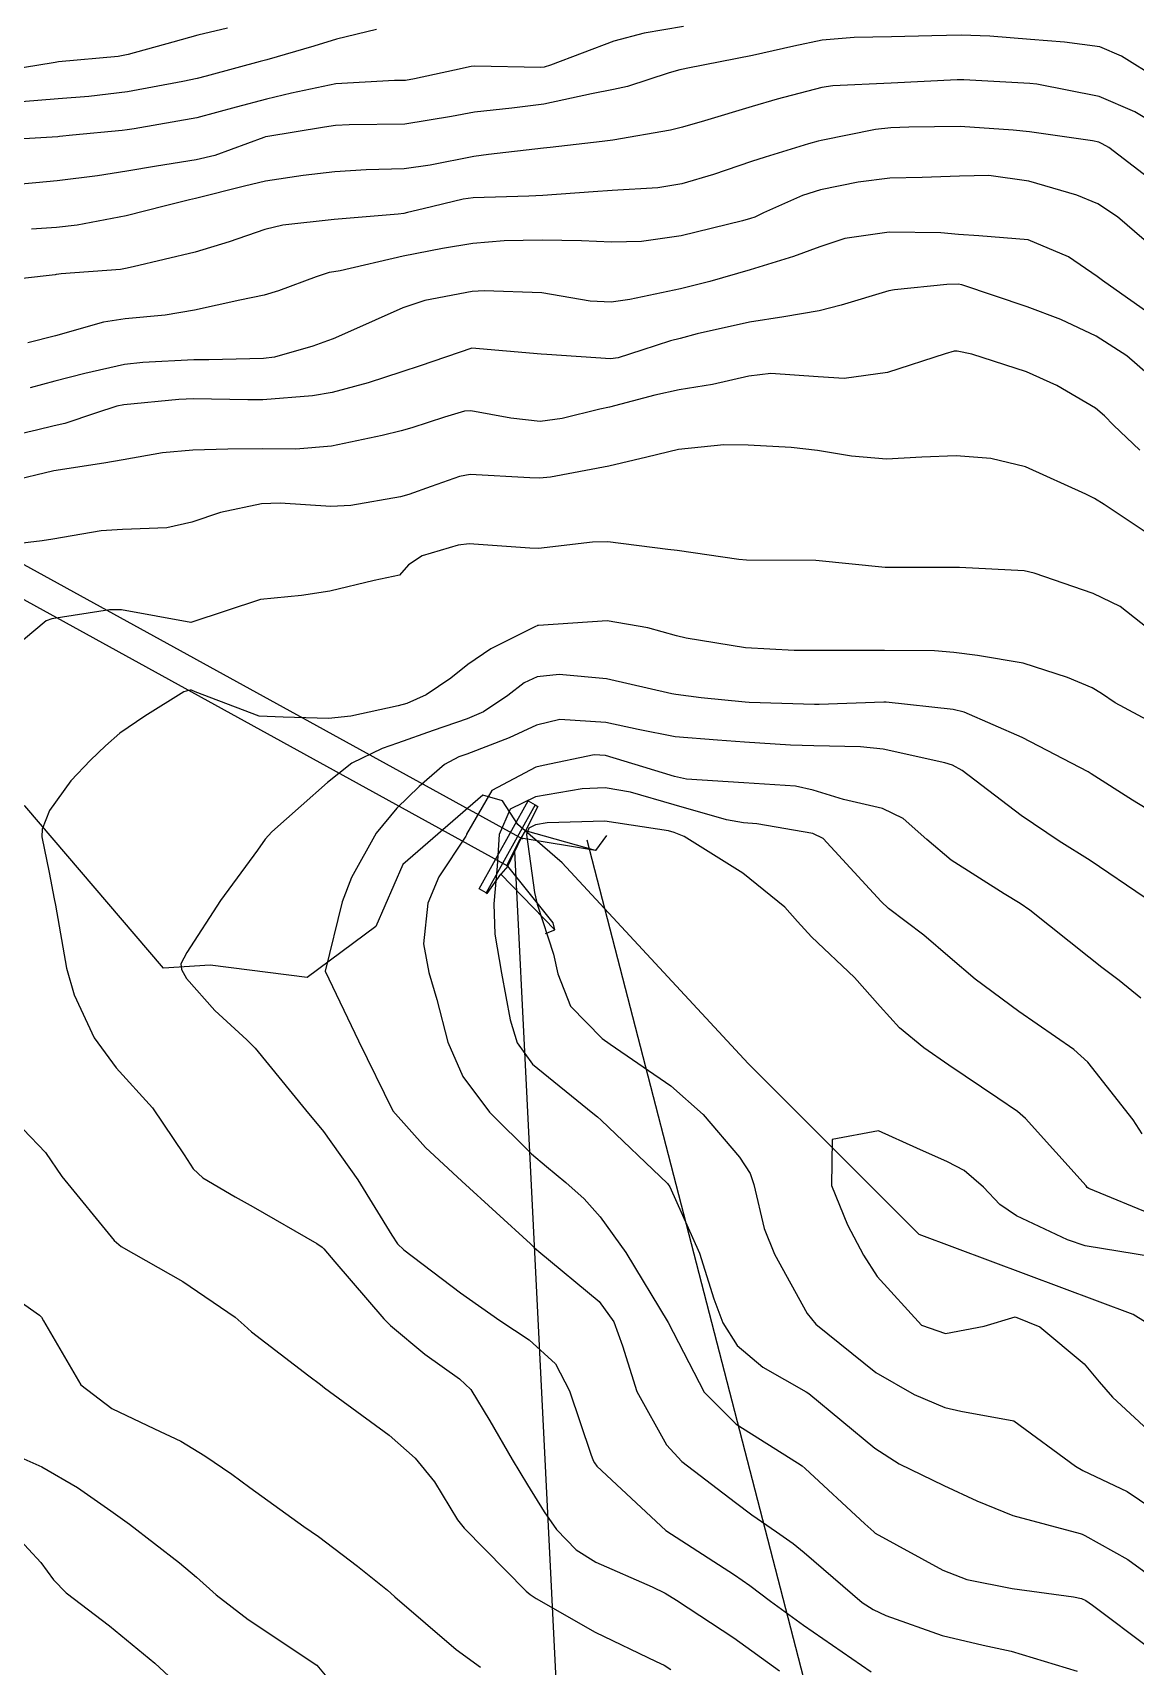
# Model space of a CAD drawing. Header units: metres. Extents: x 298520 to 308411, y 7433745 to 7450750.
# Drawn here: x 299617.09 to 299648.87, y 7449526.09 to 7449573.16 of the extents above; entities that cross this region are included whole.
import ezdxf

# ---------------------------------------------------------------- set-up
doc = ezdxf.new("R2010")
doc.units = ezdxf.units.M
doc.header["$LTSCALE"] = 10
doc.linetypes.add('CONTINUO', pattern=[0])
doc.linetypes.add('TRACEJADO', pattern=[8.7, 8, -0.7])
for name, color, linetype in [('Curvas de Nivel 1m', 11, 'Continuous'), ('Curvas de Nivel 5m', 15, 'Continuous'), ('GALERIA', 45, 'Continuous'), ('Hidrografia', 140, 'Continuous'), ('TEXTO', 45, 'Continuous')]:
    doc.layers.add(name, color=color, linetype=linetype)

msp = doc.modelspace()

# ---------------------------------------------------------------- linework, layer by layer
at = {"layer": 'Curvas de Nivel 1m', "flags": 128}
for points, elevation in [([(299649.516, 7449571.835), (299648.473, 7449572.484), (299647.842, 7449572.748), (299646.824, 7449572.889), (299645.844, 7449572.959), (299644.674, 7449573.062), (299643.845, 7449573.093), (299643.004, 7449573.072), (299641.844, 7449573.038), (299640.761, 7449573.024), (299639.843, 7449572.94), (299639.03, 7449572.769), (299637.838, 7449572.499), (299635.975, 7449572.138), (299635.834, 7449572.112), (299635.742, 7449572.093), (299635.434, 7449572.004), (299634.232, 7449571.613), (299633.828, 7449571.527), (299633.193, 7449571.396), (299631.823, 7449571.096), (299630.896, 7449570.985), (299629.821, 7449570.872), (299629.155, 7449570.742), (299627.817, 7449570.528), (299626.209, 7449570.506), (299625.817, 7449570.49), (299625.501, 7449570.438), (299623.813, 7449570.163), (299623.797, 7449570.156), (299623.747, 7449570.141), (299622.336, 7449569.624), (299621.803, 7449569.492), (299620.661, 7449569.316), (299619.798, 7449569.169), (299618.955, 7449569.039), (299617.793, 7449568.888), (299617.179, 7449568.832), (299615.79, 7449568.71)], 717), ([(299635.846, 7449573.342), (299634.708, 7449573.147), (299633.842, 7449572.92), (299632.013, 7449572.225), (299631.834, 7449572.167), (299631.728, 7449572.157), (299629.834, 7449572.192), (299629.724, 7449572.181), (299629.246, 7449572.076), (299628.09, 7449571.828), (299627.83, 7449571.787), (299627.517, 7449571.781), (299625.829, 7449571.682), (299624.546, 7449571.413), (299623.824, 7449571.24), (299622.958, 7449571.012), (299621.818, 7449570.702), (299620.014, 7449570.386), (299619.815, 7449570.357), (299619.668, 7449570.338), (299618.235, 7449570.206), (299617.857, 7449570.165), (299617.812, 7449570.163), (299615.994, 7449570.054)], 718), ([(299626.994, 7449573.252), (299625.841, 7449572.974), (299625.195, 7449572.775), (299623.836, 7449572.375), (299623.649, 7449572.328), (299622.97, 7449572.149), (299622.084, 7449571.904), (299621.83, 7449571.839), (299621.415, 7449571.752), (299619.826, 7449571.459), (299618.706, 7449571.319), (299617.823, 7449571.254), (299616.763, 7449571.167)], 719), ([(299649.818, 7449570.302), (299648.854, 7449570.876), (299647.828, 7449571.323), (299646.033, 7449571.675), (299645.831, 7449571.692), (299643.929, 7449571.802), (299643.832, 7449571.805), (299643.735, 7449571.804), (299641.831, 7449571.704), (299640.152, 7449571.625), (299639.829, 7449571.581), (299638.543, 7449571.245), (299637.824, 7449571.037), (299636.448, 7449570.62), (299635.817, 7449570.435), (299635.47, 7449570.35), (299633.813, 7449570.067), (299633.503, 7449570.025), (299632.008, 7449569.849), (299631.81, 7449569.829), (299630.224, 7449569.649), (299629.806, 7449569.591), (299628.542, 7449569.343), (299627.8, 7449569.233), (299626.701, 7449569.204), (299625.798, 7449569.153), (299624.884, 7449569.041), (299623.794, 7449568.879), (299623.198, 7449568.74), (299621.786, 7449568.38), (299621.607, 7449568.341), (299620.917, 7449568.173), (299619.78, 7449567.88), (299618.368, 7449567.613), (299617.776, 7449567.546), (299617.05, 7449567.495)], 716), ([(299649.125, 7449567.189), (299648.356, 7449567.851), (299647.789, 7449568.232), (299647.184, 7449568.474), (299645.798, 7449568.884), (299644.642, 7449569.05), (299643.8, 7449569.025), (299642.728, 7449568.987), (299641.798, 7449568.966), (299640.883, 7449568.853), (299639.793, 7449568.631), (299639.273, 7449568.473), (299638.155, 7449567.966), (299637.901, 7449567.849), (299637.781, 7449567.805), (299637.544, 7449567.737), (299635.776, 7449567.307), (299634.637, 7449567.148), (299633.774, 7449567.12), (299632.906, 7449567.165), (299631.774, 7449567.18), (299630.676, 7449567.159), (299629.773, 7449567.086), (299628.905, 7449566.945), (299627.769, 7449566.72), (299625.95, 7449566.302), (299625.764, 7449566.27), (299625.637, 7449566.249), (299625.255, 7449566.125), (299624.176, 7449565.718), (299623.757, 7449565.593), (299623.062, 7449565.456), (299621.753, 7449565.169), (299620.905, 7449565.025), (299619.75, 7449564.918), (299619.125, 7449564.82), (299617.745, 7449564.426), (299616.948, 7449564.222)], 714), ([(299649.747, 7449564.737), (299648.151, 7449565.854), (299647.923, 7449566.017), (299647.766, 7449566.137), (299646.941, 7449566.699), (299645.776, 7449567.195), (299644.362, 7449567.309), (299643.777, 7449567.347), (299643.268, 7449567.398), (299641.778, 7449567.409), (299640.493, 7449567.226), (299639.773, 7449566.992), (299639.017, 7449566.711), (299637.766, 7449566.328), (299636.601, 7449565.987), (299635.761, 7449565.776), (299634.296, 7449565.477), (299633.757, 7449565.394), (299633.156, 7449565.428), (299631.759, 7449565.662), (299630.1, 7449565.726), (299629.759, 7449565.7), (299628.392, 7449565.448), (299627.754, 7449565.231), (299626.159, 7449564.526), (299625.745, 7449564.343), (299625.588, 7449564.278), (299625.166, 7449564.126), (299624.06, 7449563.815), (299623.737, 7449563.775), (299622.162, 7449563.738), (299621.736, 7449563.73), (299620.261, 7449563.659), (299619.734, 7449563.596), (299618.589, 7449563.343), (299617.727, 7449563.122), (299617.013, 7449562.931)], 713), ([(299649.219, 7449563.329), (299648.623, 7449563.847), (299647.741, 7449564.413), (299646.72, 7449564.899), (299645.754, 7449565.264), (299643.865, 7449565.899), (299643.763, 7449565.916), (299643.434, 7449565.905), (299641.932, 7449565.755), (299641.76, 7449565.719), (299640.391, 7449565.306), (299639.755, 7449565.149), (299638.741, 7449564.972), (299637.751, 7449564.824), (299636.24, 7449564.484), (299635.746, 7449564.349), (299635.472, 7449564.277), (299634.649, 7449564.011), (299633.966, 7449563.792), (299633.739, 7449563.764), (299631.905, 7449563.883), (299631.741, 7449563.893), (299629.743, 7449564.07), (299628.256, 7449563.564), (299627.732, 7449563.387), (299626.76, 7449563.072), (299625.723, 7449562.795), (299625.151, 7449562.696), (299623.72, 7449562.584), (299623.287, 7449562.579), (299621.719, 7449562.607), (299621.302, 7449562.591), (299619.717, 7449562.436), (299619.511, 7449562.397), (299618.898, 7449562.198), (299618.015, 7449561.901), (299617.709, 7449561.828), (299617.194, 7449561.704), (299615.704, 7449561.363)], 712), ([(299648.995, 7449561.129), (299648.236, 7449561.852), (299647.982, 7449562.123), (299647.718, 7449562.34), (299646.604, 7449562.991), (299645.728, 7449563.392), (299644.152, 7449563.896), (299643.734, 7449563.986), (299643.65, 7449563.985), (299643.384, 7449563.905), (299641.727, 7449563.368), (299640.475, 7449563.199), (299639.732, 7449563.245), (299638.359, 7449563.338), (299637.732, 7449563.266), (299636.687, 7449563.027), (299635.726, 7449562.866), (299635.016, 7449562.714), (299633.718, 7449562.369), (299633.433, 7449562.308), (299632.345, 7449562.041), (299631.712, 7449561.962), (299630.868, 7449562.058), (299629.716, 7449562.269), (299629.53, 7449562.257), (299628.955, 7449562.078), (299628.019, 7449561.778), (299627.709, 7449561.687), (299627.16, 7449561.551), (299625.704, 7449561.242), (299624.674, 7449561.16), (299623.703, 7449561.17), (299622.712, 7449561.164), (299621.703, 7449561.129), (299620.83, 7449561.05), (299619.7, 7449560.854), (299619.141, 7449560.753), (299617.696, 7449560.532), (299616.417, 7449560.229)], 711), ([(299649.44, 7449555.833), (299648.43, 7449556.628), (299647.654, 7449557.002), (299645.95, 7449557.588), (299645.661, 7449557.65), (299643.805, 7449557.755), (299643.661, 7449557.755), (299643.51, 7449557.751), (299641.661, 7449557.747), (299639.663, 7449557.95), (299637.663, 7449557.961), (299637.444, 7449557.982), (299635.666, 7449558.238), (299635.396, 7449558.274), (299633.67, 7449558.489), (299633.22, 7449558.477), (299631.667, 7449558.3), (299631.416, 7449558.303), (299629.668, 7449558.431), (299629.35, 7449558.391), (299628.313, 7449558.083), (299627.917, 7449557.831), (299627.657, 7449557.532), (299626.935, 7449557.38), (299625.652, 7449557.064), (299624.832, 7449556.947), (299623.65, 7449556.827), (299621.643, 7449556.17), (299619.646, 7449556.529), (299619.307, 7449556.533), (299617.644, 7449556.275), (299617.479, 7449556.212), (299615.627, 7449554.667)], 709), ([(299649.613, 7449553.141), (299648.286, 7449553.85), (299647.893, 7449554.124), (299647.627, 7449554.284), (299646.914, 7449554.584), (299645.634, 7449554.997), (299644.316, 7449555.214), (299643.637, 7449555.3), (299643.078, 7449555.349), (299641.637, 7449555.361), (299640.218, 7449555.364), (299639.637, 7449555.361), (299639.034, 7449555.356), (299637.637, 7449555.438), (299635.924, 7449555.713), (299635.641, 7449555.781), (299634.818, 7449556.008), (299633.645, 7449556.217), (299631.668, 7449556.075), (299631.643, 7449556.076), (299631.624, 7449556.069), (299631.578, 7449556.051), (299630.291, 7449555.408), (299629.632, 7449554.952), (299629.138, 7449554.565), (299628.429, 7449554.082), (299627.876, 7449553.83), (299627.618, 7449553.761), (299626.254, 7449553.469), (299625.612, 7449553.402), (299624.308, 7449553.438), (299623.613, 7449553.471), (299621.776, 7449554.168), (299621.667, 7449554.213), (299621.623, 7449554.215), (299621.583, 7449554.211), (299621.449, 7449554.172), (299620.324, 7449553.471), (299619.605, 7449552.975), (299619.185, 7449552.608), (299618.758, 7449552.198), (299618.185, 7449551.606), (299617.578, 7449550.75), (299617.362, 7449550.213), (299617.351, 7449549.993), (299617.56, 7449548.96), (299617.712, 7449548.208), (299617.742, 7449548.017), (299618.059, 7449546.205), (299618.282, 7449545.436), (299618.857, 7449544.196), (299619.49, 7449543.337), (299620.543, 7449542.179), (299621.459, 7449540.828), (299621.71, 7449540.42), (299621.993, 7449540.162), (299622.922, 7449539.622), (299623.445, 7449539.33), (299625.283, 7449538.273), (299625.433, 7449538.169), (299625.484, 7449538.119), (299625.798, 7449537.746), (299627.209, 7449536.102), (299627.401, 7449535.906), (299628.395, 7449535.087), (299629.386, 7449534.375), (299629.714, 7449534.067), (299630.269, 7449533.161), (299630.904, 7449532.054), (299631.346, 7449531.324), (299631.835, 7449530.54), (299632.187, 7449530.037), (299632.749, 7449529.451), (299633.324, 7449529.096), (299634.941, 7449528.379), (299635.315, 7449528.196), (299635.64, 7449527.997), (299637.297, 7449526.912), (299638.61, 7449525.96)], 708), ([(299649.58, 7449550.564), (299648.787, 7449551.044), (299647.592, 7449551.806), (299647.506, 7449551.861), (299645.608, 7449552.856), (299643.936, 7449553.579), (299643.619, 7449553.659), (299641.683, 7449553.868), (299641.622, 7449553.868), (299639.761, 7449553.808), (299639.621, 7449553.805), (299637.742, 7449553.857), (299637.621, 7449553.868), (299636.356, 7449553.993), (299635.624, 7449554.093), (299635.513, 7449554.113), (299633.628, 7449554.542), (299632.259, 7449554.67), (299631.628, 7449554.6), (299631.25, 7449554.431), (299630.786, 7449554.058), (299630.085, 7449553.596), (299629.613, 7449553.395), (299628.635, 7449553.052), (299627.602, 7449552.687), (299627.162, 7449552.534), (299626.29, 7449552.11), (299625.587, 7449551.555), (299624.827, 7449550.881), (299623.977, 7449550.136), (299623.79, 7449549.919), (299623.568, 7449549.602), (299622.506, 7449548.156), (299621.53, 7449546.662), (299621.363, 7449546.334), (299621.378, 7449546.171), (299621.52, 7449545.913), (299622.337, 7449544.983), (299623.263, 7449544.144), (299623.499, 7449543.902), (299624.952, 7449542.125), (299625.467, 7449541.497), (299626.456, 7449540.11), (299627.437, 7449538.512), (299627.606, 7449538.268), (299627.787, 7449538.095), (299629.415, 7449536.849), (299630.55, 7449536.059), (299631.397, 7449535.499), (299632.154, 7449534.802), (299632.562, 7449534.032), (299633.172, 7449532.206), (299633.243, 7449532.022), (299633.28, 7449531.949), (299633.351, 7449531.861), (299635.333, 7449530), (299637.32, 7449528.723), (299637.761, 7449528.417), (299638.354, 7449527.964), (299639.303, 7449527.278), (299641.255, 7449525.93)], 707), ([(299649.15, 7449548.235), (299647.565, 7449549.306), (299646.673, 7449549.869), (299645.58, 7449550.601), (299643.876, 7449551.897), (299643.595, 7449552.051), (299643.382, 7449552.118), (299641.602, 7449552.521), (299640.952, 7449552.587), (299639.603, 7449552.609), (299638.928, 7449552.635), (299637.604, 7449552.719), (299636.822, 7449552.771), (299635.606, 7449552.874), (299634.541, 7449553.079), (299633.612, 7449553.283), (299632.28, 7449553.373), (299631.61, 7449553.211), (299630.819, 7449552.843), (299629.597, 7449552.375), (299629.371, 7449552.297), (299628.96, 7449552.076), (299628.23, 7449551.44), (299627.58, 7449550.813), (299626.984, 7449550.099), (299626.273, 7449548.822), (299626.007, 7449548.113), (299625.523, 7449546.12), (299626.478, 7449544.11), (299627.473, 7449542.1), (299628.415, 7449541.038), (299629.453, 7449540.07), (299631.435, 7449538.262), (299631.544, 7449538.159), (299631.673, 7449538.046), (299633.412, 7449536.598), (299633.843, 7449536.016), (299634.084, 7449535.325), (299634.506, 7449534.009), (299635.36, 7449532.474), (299635.797, 7449531.996), (299637.341, 7449530.807), (299637.818, 7449530.453), (299638.523, 7449529.962), (299639.003, 7449529.628), (299639.327, 7449529.374), (299640.999, 7449527.933), (299641.31, 7449527.725), (299641.675, 7449527.559), (299643.299, 7449526.978), (299644.487, 7449526.7), (299645.293, 7449526.529), (299647.195, 7449525.951)], 706), ([(299649.07, 7449541.437), (299648.802, 7449541.84), (299647.497, 7449543.498), (299647.099, 7449543.864), (299645.514, 7449544.962), (299644.255, 7449545.893), (299643.529, 7449546.503), (299642.778, 7449547.154), (299641.758, 7449547.927), (299641.546, 7449548.125), (299639.876, 7449549.947), (299639.574, 7449550.087), (299637.964, 7449550.361), (299637.577, 7449550.393), (299637.083, 7449550.479), (299635.582, 7449550.912), (299634.323, 7449551.275), (299633.587, 7449551.4), (299632.93, 7449551.374), (299631.584, 7449551.145), (299630.854, 7449550.784), (299630.538, 7449550.06), (299630.473, 7449549.147), (299630.378, 7449548.062), (299630.409, 7449547.186), (299630.6, 7449546.059), (299630.848, 7449544.718), (299631.054, 7449544.054), (299631.494, 7449543.443), (299633.233, 7449542.024), (299633.37, 7449541.919), (299633.471, 7449541.831), (299635.388, 7449540.001), (299635.452, 7449539.906), (299636.303, 7449537.991), (299636.72, 7449536.681), (299636.978, 7449535.984), (299637.396, 7449535.335), (299638.13, 7449534.709), (299639.383, 7449534), (299639.454, 7449533.949), (299641.36, 7449532.374), (299642.062, 7449531.923), (299643.347, 7449531.304), (299644.304, 7449530.857), (299645.339, 7449530.441), (299647.275, 7449529.919), (299647.333, 7449529.899), (299647.359, 7449529.885), (299647.413, 7449529.859), (299648.653, 7449529.167), (299649.321, 7449528.678)], 704), ([(299649.442, 7449539.074), (299647.528, 7449539.859), (299647.485, 7449539.891), (299647.454, 7449539.935), (299645.704, 7449541.878), (299645.476, 7449542.074), (299644.903, 7449542.465), (299643.496, 7449543.416), (299642.773, 7449543.911), (299642.074, 7449544.487), (299641.515, 7449545.098), (299640.771, 7449545.938), (299639.535, 7449547.112), (299639.131, 7449547.548), (299638.768, 7449547.962), (299637.557, 7449548.94), (299635.867, 7449549.997), (299635.574, 7449550.12), (299635.413, 7449550.163), (299633.577, 7449550.445), (299631.921, 7449550.39), (299631.576, 7449550.333), (299631.386, 7449550.24), (299631.322, 7449550.053), (299631.548, 7449548.383), (299631.632, 7449548.049), (299632.099, 7449546.612), (299632.223, 7449546.04), (299632.591, 7449545.111), (299633.505, 7449544.178), (299633.735, 7449544.018), (299635.485, 7449542.82), (299636.409, 7449541.991), (299637.461, 7449540.76), (299637.769, 7449540.288), (299637.874, 7449539.974), (299638.176, 7449538.705), (299638.466, 7449537.965), (299639.408, 7449536.261), (299639.662, 7449535.947), (299641.389, 7449534.553), (299642.497, 7449533.919), (299643.377, 7449533.547), (299643.839, 7449533.44), (299645.372, 7449533.165), (299647.143, 7449531.862), (299647.352, 7449531.731), (299648.634, 7449531.129), (299649.341, 7449530.649)], 703), ([(299616.819, 7449541.572), (299617.46, 7449540.896), (299617.928, 7449540.205), (299619.435, 7449538.357), (299619.639, 7449538.188), (299621.418, 7449537.176), (299622.923, 7449536.147), (299623.182, 7449535.925), (299623.399, 7449535.727), (299625.051, 7449534.459), (299625.384, 7449534.208), (299625.501, 7449534.119), (299627.363, 7449532.755), (299628.11, 7449532.089), (299628.67, 7449531.404), (299629.335, 7449530.313), (299629.525, 7449530.068), (299631.315, 7449528.258), (299631.429, 7449528.164), (299631.6, 7449528.046), (299633.299, 7449527.074), (299635.056, 7449526.233), (299635.285, 7449526.123), (299635.484, 7449525.998)], 709), ([(299649.363, 7449537.892), (299647.428, 7449538.21), (299646.917, 7449538.378), (299645.441, 7449539.069), (299644.962, 7449539.401), (299644.492, 7449539.894), (299643.932, 7449540.377), (299643.46, 7449540.624), (299642.573, 7449541.022), (299641.469, 7449541.518), (299640.136, 7449541.273), (299640.108, 7449539.943), (299640.569, 7449538.811), (299641.035, 7449537.934), (299641.424, 7449537.325), (299642.703, 7449535.917), (299643.401, 7449535.685), (299644.517, 7449535.893), (299645.406, 7449536.159), (299646.12, 7449535.873), (299647.392, 7449534.806), (299647.824, 7449534.29), (299648.21, 7449533.848), (299649.367, 7449532.783)], 702), ([(299616.488, 7449532.223), (299617.094, 7449531.958), (299617.349, 7449531.839), (299618.379, 7449531.24), (299619.337, 7449530.575), (299619.881, 7449530.185), (299621.322, 7449529.075), (299621.81, 7449528.655), (299622.381, 7449528.154), (299623.302, 7449527.435), (299625.283, 7449526.12), (299626.96, 7449524.103)], 711), ([(299616.258, 7449530.231), (299617.322, 7449529.085), (299617.684, 7449528.582), (299618.055, 7449528.209), (299619.299, 7449527.257), (299620.612, 7449526.177), (299621.277, 7449525.558)], 712)]:
    msp.add_lwpolyline(points, dxfattribs=dict(at, elevation=elevation))
at = {"layer": 'Curvas de Nivel 5m', "flags": 128}
for points, elevation in [([(299622.707, 7449573.295), (299621.847, 7449573.091), (299621.131, 7449572.884), (299619.838, 7449572.528), (299619.553, 7449572.477), (299617.835, 7449572.317), (299617.741, 7449572.305), (299617.207, 7449572.219), (299615.83, 7449571.99)], 720), ([(299649.794, 7449568.556), (299648.107, 7449569.856), (299647.917, 7449569.962), (299647.814, 7449570.006), (299647.633, 7449570.043), (299645.817, 7449570.304), (299645.347, 7449570.355), (299643.818, 7449570.456), (299642.337, 7449570.441), (299641.818, 7449570.419), (299641.38, 7449570.372), (299639.814, 7449570.057), (299639.73, 7449570.035), (299639.449, 7449569.954), (299638.199, 7449569.575), (299637.805, 7449569.444), (299636.71, 7449569.076), (299635.795, 7449568.806), (299635.107, 7449568.693), (299633.792, 7449568.615), (299633.241, 7449568.578), (299631.789, 7449568.471), (299631.392, 7449568.451), (299629.788, 7449568.4), (299629.498, 7449568.362), (299628.34, 7449568.084), (299627.892, 7449567.978), (299627.782, 7449567.953), (299627.618, 7449567.929), (299625.779, 7449567.777), (299624.302, 7449567.61), (299623.776, 7449567.485), (299622.749, 7449567.131), (299621.77, 7449566.833), (299619.988, 7449566.41), (299619.765, 7449566.361), (299619.622, 7449566.334), (299617.913, 7449566.209), (299617.778, 7449566.194), (299617.763, 7449566.194), (299617.739, 7449566.186), (299615.76, 7449565.96)], 715), ([(299649.672, 7449558.434), (299647.975, 7449559.569), (299647.691, 7449559.735), (299647.445, 7449559.862), (299645.701, 7449560.649), (299644.702, 7449560.89), (299643.704, 7449560.972), (299642.713, 7449560.925), (299641.702, 7449560.873), (299640.684, 7449560.959), (299639.705, 7449561.119), (299638.954, 7449561.21), (299637.706, 7449561.28), (299637.01, 7449561.285), (299635.704, 7449561.153), (299634.786, 7449560.925), (299633.699, 7449560.675), (299632.009, 7449560.358), (299631.696, 7449560.321), (299631.416, 7449560.332), (299629.696, 7449560.426), (299629.392, 7449560.376), (299628.575, 7449560.081), (299627.927, 7449559.85), (299627.688, 7449559.788), (299626.255, 7449559.54), (299625.684, 7449559.513), (299624.217, 7449559.602), (299623.685, 7449559.586), (299622.499, 7449559.339), (299621.676, 7449559.053), (299620.959, 7449558.892), (299619.673, 7449558.85), (299619.065, 7449558.803), (299617.668, 7449558.567), (299617.365, 7449558.517), (299615.664, 7449558.32)], 710), ([(299649.023, 7449545.342), (299648.405, 7449545.847), (299647.899, 7449546.226), (299647.53, 7449546.522), (299645.833, 7449547.877), (299645.546, 7449548.072), (299645.09, 7449548.344), (299643.564, 7449549.317), (299642.858, 7449549.911), (299642.18, 7449550.522), (299641.582, 7449550.803), (299640.459, 7449551.067), (299639.587, 7449551.337), (299639.076, 7449551.446), (299637.589, 7449551.542), (299635.931, 7449551.655), (299635.59, 7449551.73), (299634.674, 7449552.009), (299633.598, 7449552.33), (299633.272, 7449552.351), (299631.799, 7449552.047), (299631.592, 7449551.999), (299630.323, 7449551.326), (299629.594, 7449550.07), (299629.591, 7449550.052), (299629.572, 7449550.006), (299628.79, 7449548.842), (299628.481, 7449548.081), (299628.354, 7449546.911), (299628.507, 7449546.085), (299628.738, 7449545.305), (299629.056, 7449544.077), (299629.488, 7449543.087), (299630.252, 7449542.062), (299631.461, 7449540.856), (299631.902, 7449540.488), (299632.453, 7449540.035), (299632.98, 7449539.558), (299633.443, 7449539.041), (299634.184, 7449538.012), (299635.403, 7449536), (299636.44, 7449533.989), (299637.369, 7449533.072), (299639.13, 7449531.953), (299639.265, 7449531.864), (299639.351, 7449531.795), (299641.075, 7449530.193), (299641.333, 7449529.964), (299641.375, 7449529.93), (299643.322, 7449528.861), (299644.013, 7449528.592), (299645.317, 7449528.335), (299647.085, 7449528.093), (299647.315, 7449528.044), (299647.443, 7449527.987), (299647.638, 7449527.855), (299649.295, 7449526.609)], 705), ([(299615.422, 7449537.51), (299617.286, 7449536.212), (299617.342, 7449536.151), (299617.401, 7449536.049), (299618.472, 7449534.199), (299619.373, 7449533.515), (299620.604, 7449532.938), (299621.359, 7449532.58), (299622.051, 7449532.16), (299622.826, 7449531.626), (299623.344, 7449531.239), (299624.908, 7449530.124), (299625.33, 7449529.832), (299626.453, 7449528.978), (299627.315, 7449528.284), (299627.413, 7449528.198), (299627.525, 7449528.097), (299629.29, 7449526.575), (299629.995, 7449526.063)], 710)]:
    msp.add_lwpolyline(points, dxfattribs=dict(at, elevation=elevation))
at = {"layer": 'GALERIA', "linetype": 'TRACEJADO', "flags": 128}
for points in [[(299631.214, 7449549.927), (299539.754, 7449600.22)], [(299630.786, 7449549.148), (299539.109, 7449599.561)]]:
    msp.add_lwpolyline(points, dxfattribs=at)
at = {"layer": 'GALERIA', "linetype": 'CONTINUO'}
msp.add_polyline3d([(299631.365, 7449551.028, 704.366), (299631.568, 7449550.915, 704.366), (299630.16, 7449548.376, 704.41), (299629.957, 7449548.489, 704.374)], close=True, dxfattribs=at)
for points in [[(299631.568, 7449550.915, 704.366), (299631.652, 7449550.861, 703.991), (299631.293, 7449550.168, 703.625)], [(299633.311, 7449549.6, 702.063), (299631.17, 7449549.951, 702.363), (299631.293, 7449550.168, 703.625)], [(299633.624, 7449550.03, 702.468), (299633.311, 7449549.6, 702.063), (299631.293, 7449550.168, 703.625)], [(299630.776, 7449549.191, 703.232), (299630.786, 7449549.148, 702.476), (299631.17, 7449549.951, 702.363), (299631.143, 7449549.935, 703.224)], [(299630.776, 7449549.191, 703.232), (299631.143, 7449549.935, 703.224)], [(299632.142, 7449547.311, 702.699), (299632.086, 7449547.516, 702.276), (299630.786, 7449549.148, 702.476), (299630.586, 7449548.912, 703.929)], [(299630.16, 7449548.376, 704.41), (299630.185, 7449548.358, 704.221), (299630.586, 7449548.912, 703.929)], [(299631.869, 7449547.206, 702.756), (299632.142, 7449547.311, 702.699), (299630.586, 7449548.912, 703.929)]]:
    msp.add_polyline3d(points, dxfattribs=at)
at = {"layer": 'Hidrografia', "elevation": 696.093}
msp.add_lwpolyline([(299656.887, 7449531.2), (299648.809, 7449536.229), (299642.641, 7449538.529), (299637.706, 7449543.458), (299632.352, 7449549.237), (299631.069, 7449550.347), (299630.631, 7449551.028), (299630.06, 7449551.189), (299627.755, 7449549.194), (299626.975, 7449547.411), (299624.995, 7449545.936), (299622.203, 7449546.292), (299620.855, 7449546.211), (299616.863, 7449550.882), (299608.359, 7449550.295), (299597.252, 7449551.18), (299586.325, 7449547.694), (299578.965, 7449546.945), (299576.228, 7449546.739)], dxfattribs=at)
at = {"layer": 'TEXTO', "linetype": 'CONTINUO'}
for points in [[(299630.978, 7449549.576, 0), (299640.225, 7449364.102, 0)], [(299633.062, 7449549.906, 0), (299679.873, 7449368.824, 0)]]:
    msp.add_polyline3d(points, dxfattribs=at)

doc.saveas('drawing.dxf')
